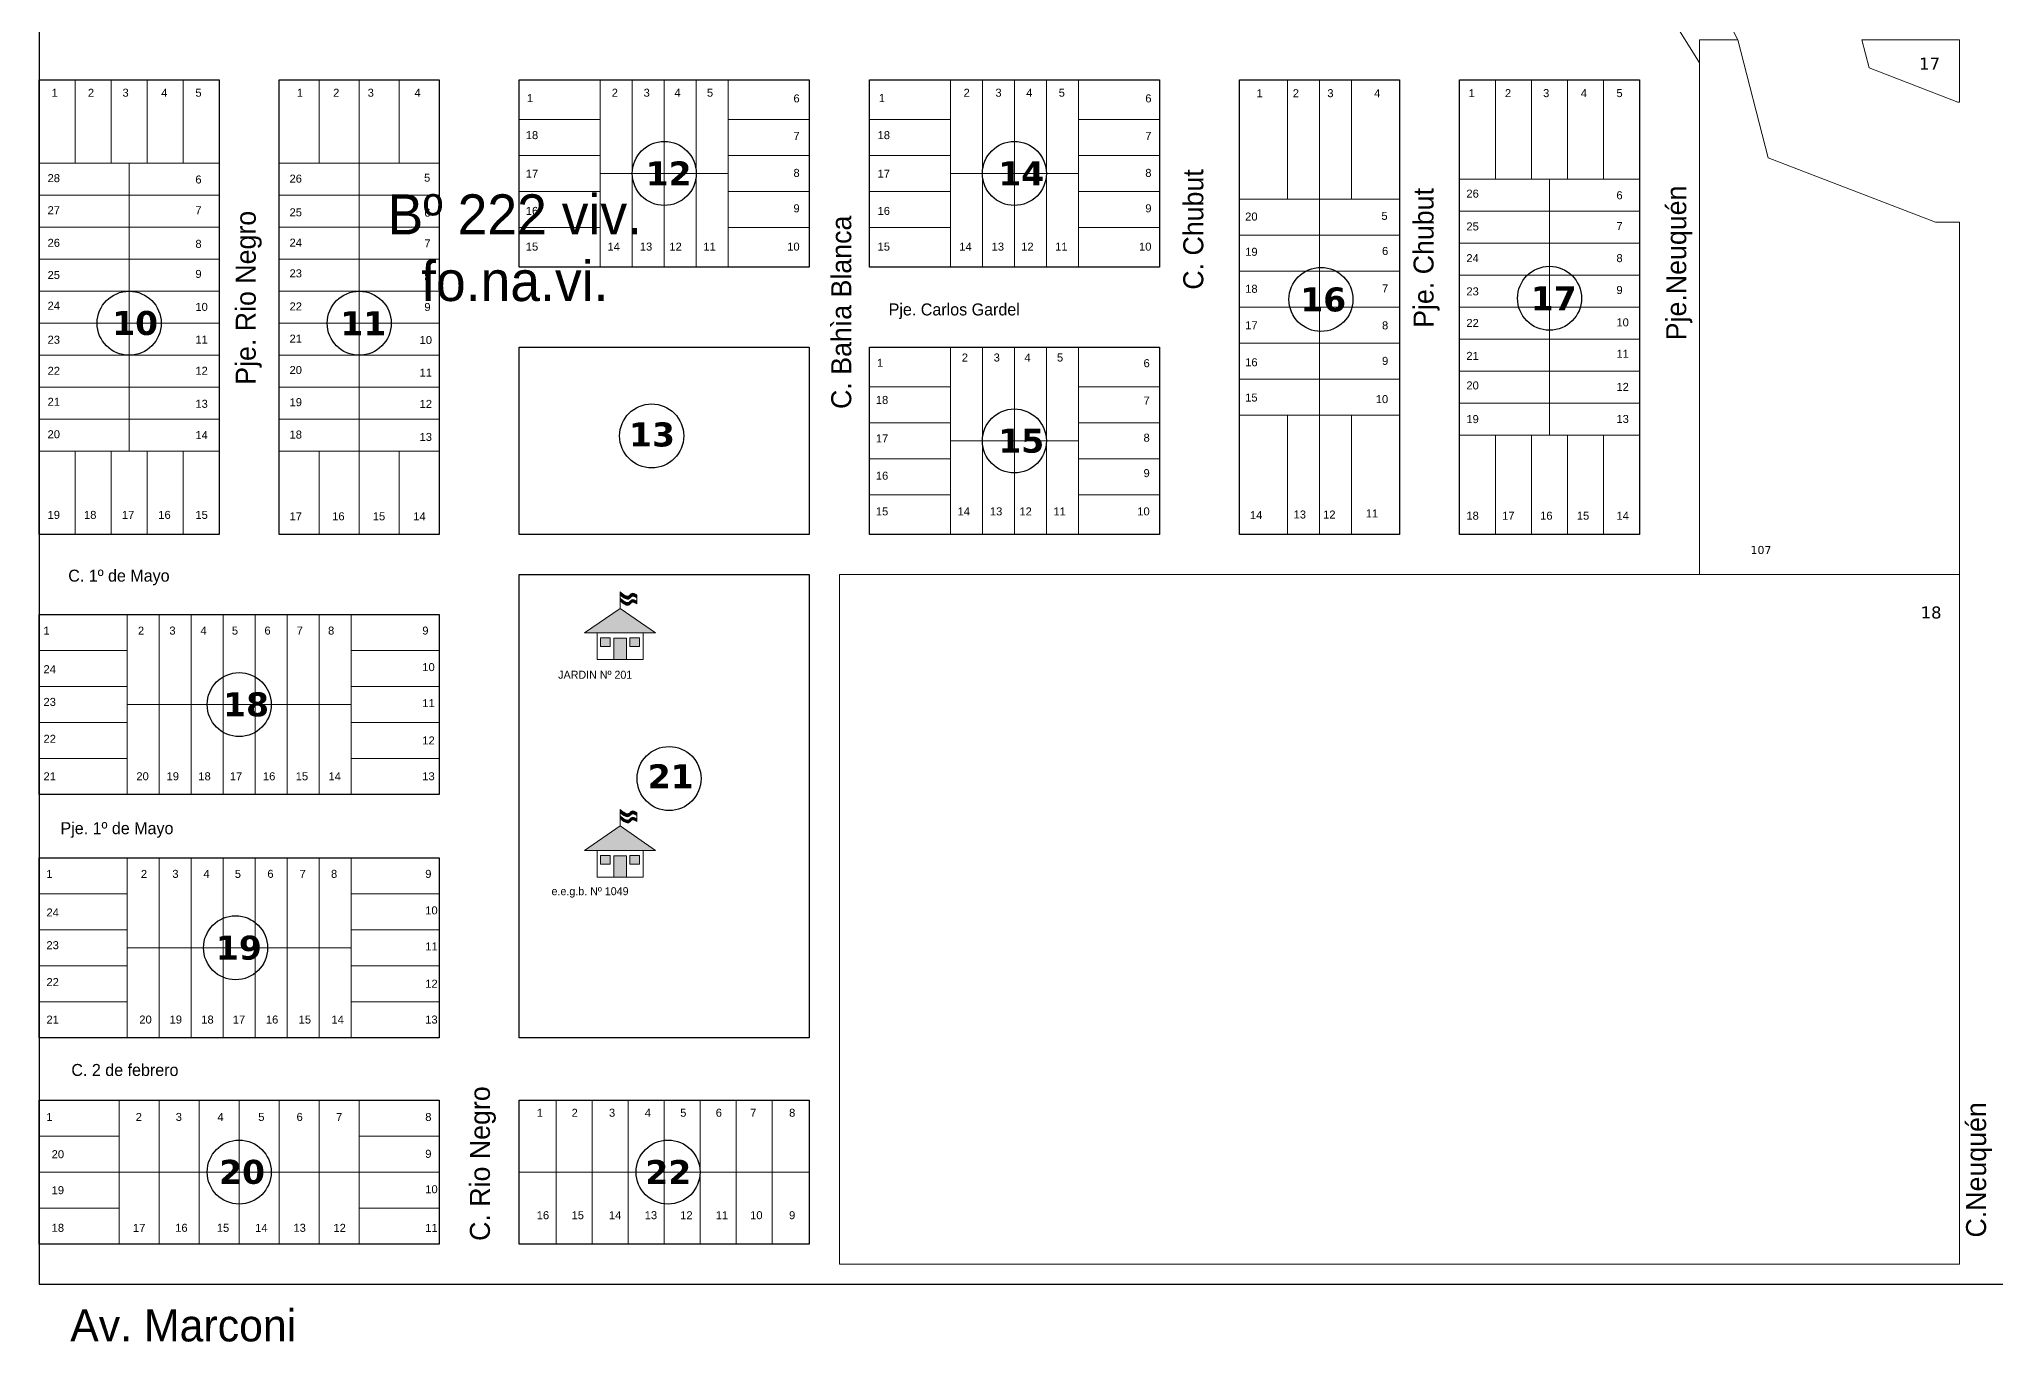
# Model space of a CAD drawing. Header units: millimetres. Extents: x 0 to 6558, y 60 to 10727.
# Drawn here: x 3200 to 3689, y 6405.7 to 6731.3 of the extents above; entities that cross this region are included whole.
import ezdxf

# ---------------------------------------------------------------- set-up
doc = ezdxf.new("R2010")
doc.units = ezdxf.units.MM
for name, color, linetype, lineweight in [('0 NOMBRE DE BARRIOS', 251, 'Continuous', 35), ('0 N° DE PARCELA', 255, 'Continuous', 25), ('0 SIG - PARCELAS', 252, 'Continuous', 18), ('EQUIPAMIENTOS', 10, 'Continuous', 18)]:
    doc.layers.add(name, color=color, linetype=linetype, lineweight=lineweight)
for name, color, linetype in [('0 NOMBRE DE CALLES', 255, 'Continuous'), ('0 N° DE MANZANA', 255, 'Continuous'), ('0 SIG - CHACRAS', 253, 'Continuous'), ('0 SIG - MANZANAS', 253, 'Continuous')]:
    doc.layers.add(name, color=color, linetype=linetype)
doc.styles.get("Standard").update_dxf_attribs({"font": 'arial.ttf'})
doc.styles.add('STYLE1', font='arial.ttf')

# ---------------------------------------------------------------- blocks, each defined once
blk = doc.blocks.new('ESCUELA')
at = {"linetype": 'Continuous'}
h = blk.add_hatch(color=130, dxfattribs=at)
edge = h.paths.add_edge_path()
edge.add_spline(control_points=[(-7.8, 81.5), (-10.1, 82.8), (-13.9, 84.9), (-19.3, 77.2), (-24.9, 81.8), (-29.1, 85.3)], knot_values=[0, 0, 0, 0, 2.102185, 3.349937, 7.23201, 7.23201, 7.23201, 7.23201], degree=3, periodic=0)
edge.add_line((-29.1, 85.3), (-29.1, 81.5))
edge.add_spline(control_points=[(-29.1, 81.5), (-24.9, 78), (-19.3, 73.4), (-13.9, 81.1), (-10.1, 79), (-7.8, 77.7)], knot_values=[0, 0, 0, 0, 3.882072, 5.129825, 7.23201, 7.23201, 7.23201, 7.23201], degree=3, periodic=0)
edge.add_line((-7.8, 77.7), (-7.8, 81.5))
edge = h.paths.add_edge_path()
edge.add_spline(control_points=[(-7.8, 73.4), (-10.1, 74.7), (-13.9, 76.8), (-19.3, 69.1), (-24.9, 73.7), (-29.1, 77.2)], knot_values=[0, 0, 0, 0, 2.102185, 3.349937, 7.23201, 7.23201, 7.23201, 7.23201], degree=3, periodic=0)
edge.add_line((-29.1, 77.2), (-29.1, 73.8))
edge.add_spline(control_points=[(-29.1, 73.8), (-24.9, 70.3), (-19.3, 65.7), (-13.9, 73.5), (-10.1, 71.3), (-7.8, 70)], knot_values=[0, 0, 0, 0, 3.882072, 5.129825, 7.23201, 7.23201, 7.23201, 7.23201], degree=3, periodic=0)
edge.add_line((-7.8, 70), (-7.8, 73.4))
blk.add_hatch(color=256, dxfattribs=at).paths.add_polyline_path([(15.5, 33.6), (-29.1, 64.4), (-73.8, 33.6)])
h = blk.add_hatch(color=256, dxfattribs=at)
h.paths.add_polyline_path([(-53.8, 27.3), (-53.8, 16.3), (-41.6, 16.3), (-41.6, 27.3)])
h.paths.add_polyline_path([(-21.1, 26.9), (-37.1, 26.9), (-37.1, 0), (-21.1, 0)])
h.paths.add_polyline_path([(-4.4, 27.3), (-16.7, 27.3), (-16.7, 16.3), (-4.4, 16.3)])
for p, q in [((-29.1, 64.4), (-29.1, 85.3)), ((-29.1, 64.4), (-73.8, 33.6)), ((-29.1, 64.4), (15.5, 33.6)), ((-73.8, 33.6), (15.5, 33.6))]:
    blk.add_line(p, q, dxfattribs=at)
at = {"color": 130, "linetype": 'Continuous'}
blk.add_line((-7.8, 81.5), (-7.8, 70), dxfattribs=at)
at = {"linetype": 'Continuous'}
blk.add_lwpolyline([(0, 33.6), (0, 0), (-58.2, 0), (-58.2, 33.6)], dxfattribs=at)
for points in [[(-53.8, 27.3), (-41.6, 27.3), (-41.6, 16.3), (-53.8, 16.3)], [(-37.1, 26.9), (-21.1, 26.9), (-21.1, 0), (-37.1, 0)], [(-4.4, 27.3), (-16.7, 27.3), (-16.7, 16.3), (-4.4, 16.3)]]:
    blk.add_lwpolyline(points, close=True, dxfattribs=at)
at = {"color": 130, "linetype": 'Continuous'}
for points in [[(-29.1, 85.3), (-17.4, 80.6), (-14.4, 83.2), (-7.8, 81.5)], [(-29.1, 81.5), (-17.4, 76.8), (-14.4, 79.4), (-7.8, 77.7)], [(-29.1, 77.2), (-17.4, 72.5), (-14.4, 75.1), (-7.8, 73.4)], [(-29.1, 73.8), (-17.4, 69.1), (-14.4, 71.8), (-7.8, 70)]]:
    blk.add_spline(points, degree=3, dxfattribs=at)

msp = doc.modelspace()

# ---------------------------------------------------------------- linework, layer by layer
at = {"layer": '0 N° DE MANZANA'}
for centre in [(3356.229, 6697.705), (3443.729, 6697.705), (3520.349, 6666.215), (3577.479, 6666.508), (3222.479, 6660.275), (3279.979, 6660.275), (3353.073, 6632.101), (3443.729, 6630.855), (3249.979, 6564.955), (3357.426, 6546.471), (3249.072, 6504.155), (3249.979, 6448.105), (3357.179, 6448.105)]:
    msp.add_circle(centre, 8, dxfattribs=at)
at = {"layer": '0 SIG - CHACRAS'}
msp.add_lwpolyline([(3199.979, 6420.105), (4179.979, 6420.105), (4179.979, 7395.105), (3199.979, 7395.105)], close=True, dxfattribs=at)
at = {"layer": '0 SIG - MANZANAS'}
for points in [[(3199.979, 6721.105), (3244.979, 6721.105), (3244.979, 6607.455), (3199.979, 6607.455)], [(3259.979, 6721.105), (3299.979, 6721.105), (3299.979, 6607.455), (3259.979, 6607.455)], [(3319.979, 6721.105), (3392.479, 6721.105), (3392.479, 6674.305), (3319.979, 6674.305)], [(3407.479, 6721.105), (3479.979, 6721.105), (3479.979, 6674.305), (3407.479, 6674.305)], [(3499.979, 6721.105), (3539.979, 6721.105), (3539.979, 6607.455), (3499.979, 6607.455)], [(3554.979, 6721.105), (3599.979, 6721.105), (3599.979, 6607.455), (3554.979, 6607.455)], [(3319.979, 6654.305), (3392.479, 6654.305), (3392.479, 6607.455), (3319.979, 6607.455)], [(3407.479, 6654.255), (3479.979, 6654.255), (3479.979, 6607.455), (3407.479, 6607.455)], [(3319.979, 6597.455), (3392.479, 6597.455), (3392.479, 6481.655), (3319.979, 6481.655)], [(3199.979, 6587.455), (3299.979, 6587.455), (3299.979, 6542.455), (3199.979, 6542.455)], [(3199.979, 6526.655), (3299.979, 6526.655), (3299.979, 6481.655), (3199.979, 6481.655)], [(3199.979, 6466.105), (3299.979, 6466.105), (3299.979, 6430.105), (3199.979, 6430.105)], [(3319.979, 6466.105), (3392.479, 6466.105), (3392.479, 6430.105), (3319.979, 6430.105)]]:
    msp.add_lwpolyline(points, close=True, dxfattribs=at)
at = {"layer": '0 SIG - PARCELAS'}
for points in [[(3601.793, 6746.561), (3614.979, 6725.395), (3614.979, 6597.455), (3679.979, 6597.455), (3679.979, 6685.555), (3673.979, 6685.555), (3632.129, 6701.616), (3624.579, 6731.105), (3614.979, 6731.105), (3614.979, 6725.395), (3614.979, 6731.105), (3624.579, 6731.105), (3621.328, 6737.434)], [(3624.579, 6731.105), (3614.979, 6731.105), (3614.979, 6597.455), (3679.979, 6597.455), (3679.979, 6685.555), (3673.979, 6685.555), (3632.129, 6701.616), (3624.579, 6731.105)]]:
    msp.add_lwpolyline(points, dxfattribs=at)
for points in [[(3679.979, 6731.105), (3655.546, 6731.105), (3657.347, 6724.071), (3679.538, 6715.555), (3679.979, 6715.555)], [(3199.979, 6721.105), (3208.979, 6721.105), (3208.979, 6700.275), (3199.979, 6700.275)], [(3208.979, 6721.105), (3217.979, 6721.105), (3217.979, 6700.275), (3208.979, 6700.275)], [(3217.979, 6721.105), (3226.979, 6721.105), (3226.979, 6700.275), (3217.979, 6700.275)], [(3226.979, 6721.105), (3235.979, 6721.105), (3235.979, 6700.275), (3226.979, 6700.275)], [(3235.979, 6721.105), (3244.979, 6721.105), (3244.979, 6700.275), (3235.979, 6700.275)], [(3259.979, 6721.105), (3269.979, 6721.105), (3269.979, 6700.275), (3259.979, 6700.275)], [(3269.979, 6721.105), (3279.979, 6721.105), (3279.979, 6700.275), (3269.979, 6700.275)], [(3279.979, 6721.105), (3289.979, 6721.105), (3289.979, 6700.275), (3279.979, 6700.275)], [(3289.979, 6721.105), (3299.979, 6721.105), (3299.979, 6700.275), (3289.979, 6700.275)], [(3319.979, 6711.205), (3340.229, 6711.205), (3340.229, 6721.105), (3319.979, 6721.105)], [(3340.229, 6697.705), (3348.229, 6697.705), (3348.229, 6721.105), (3340.229, 6721.105)], [(3348.229, 6697.705), (3356.229, 6697.705), (3356.229, 6721.105), (3348.229, 6721.105)], [(3356.229, 6697.705), (3364.229, 6697.705), (3364.229, 6721.105), (3356.229, 6721.105)], [(3364.229, 6697.705), (3372.229, 6697.705), (3372.229, 6721.105), (3364.229, 6721.105)], [(3372.229, 6711.205), (3392.479, 6711.205), (3392.479, 6721.105), (3372.229, 6721.105)], [(3407.479, 6711.205), (3427.729, 6711.205), (3427.729, 6721.105), (3407.479, 6721.105)], [(3427.729, 6697.705), (3435.729, 6697.705), (3435.729, 6721.105), (3427.729, 6721.105)], [(3435.729, 6697.705), (3443.729, 6697.705), (3443.729, 6721.105), (3435.729, 6721.105)], [(3443.729, 6697.705), (3451.729, 6697.705), (3451.729, 6721.105), (3443.729, 6721.105)], [(3451.729, 6697.705), (3459.729, 6697.705), (3459.729, 6721.105), (3451.729, 6721.105)], [(3459.729, 6711.205), (3479.979, 6711.205), (3479.979, 6721.105), (3459.729, 6721.105)], [(3499.979, 6691.275), (3511.979, 6691.275), (3511.979, 6721.105), (3499.979, 6721.105)], [(3511.979, 6691.275), (3519.979, 6691.275), (3519.979, 6721.105), (3511.979, 6721.105)], [(3527.979, 6691.275), (3519.979, 6691.275), (3519.979, 6721.105), (3527.979, 6721.105)], [(3539.979, 6691.275), (3527.979, 6691.275), (3527.979, 6721.105), (3539.979, 6721.105)], [(3554.979, 6721.105), (3563.979, 6721.105), (3563.979, 6696.275), (3554.979, 6696.275)], [(3563.979, 6721.105), (3572.979, 6721.105), (3572.979, 6696.275), (3563.979, 6696.275)], [(3572.979, 6721.105), (3581.979, 6721.105), (3581.979, 6696.275), (3572.979, 6696.275)], [(3581.979, 6721.105), (3590.979, 6721.105), (3590.979, 6696.275), (3581.979, 6696.275)], [(3590.979, 6721.105), (3599.979, 6721.105), (3599.979, 6696.275), (3590.979, 6696.275)], [(3319.979, 6702.205), (3340.229, 6702.205), (3340.229, 6711.205), (3319.979, 6711.205)], [(3372.229, 6702.205), (3392.479, 6702.205), (3392.479, 6711.205), (3372.229, 6711.205)], [(3407.479, 6702.205), (3427.729, 6702.205), (3427.729, 6711.205), (3407.479, 6711.205)], [(3459.729, 6702.205), (3479.979, 6702.205), (3479.979, 6711.205), (3459.729, 6711.205)], [(3199.979, 6700.275), (3222.479, 6700.275), (3222.479, 6692.275), (3199.979, 6692.275)], [(3222.479, 6700.275), (3244.979, 6700.275), (3244.979, 6692.275), (3222.479, 6692.275)], [(3259.979, 6692.275), (3279.979, 6692.275), (3279.979, 6700.275), (3259.979, 6700.275)], [(3279.979, 6692.275), (3299.979, 6692.275), (3299.979, 6700.275), (3279.979, 6700.275)], [(3319.979, 6693.205), (3340.229, 6693.205), (3340.229, 6702.205), (3319.979, 6702.205)], [(3372.229, 6693.205), (3392.479, 6693.205), (3392.479, 6702.205), (3372.229, 6702.205)], [(3407.479, 6693.205), (3427.729, 6693.205), (3427.729, 6702.205), (3407.479, 6702.205)], [(3459.729, 6693.205), (3479.979, 6693.205), (3479.979, 6702.205), (3459.729, 6702.205)], [(3340.229, 6674.305), (3348.229, 6674.305), (3348.229, 6697.705), (3340.229, 6697.705)], [(3348.229, 6674.305), (3356.229, 6674.305), (3356.229, 6697.705), (3348.229, 6697.705)], [(3356.229, 6674.305), (3364.229, 6674.305), (3364.229, 6697.705), (3356.229, 6697.705)], [(3364.229, 6674.305), (3372.229, 6674.305), (3372.229, 6697.705), (3364.229, 6697.705)], [(3427.729, 6674.305), (3435.729, 6674.305), (3435.729, 6697.705), (3427.729, 6697.705)], [(3435.729, 6674.305), (3443.729, 6674.305), (3443.729, 6697.705), (3435.729, 6697.705)], [(3443.729, 6674.305), (3451.729, 6674.305), (3451.729, 6697.705), (3443.729, 6697.705)], [(3451.729, 6674.305), (3459.729, 6674.305), (3459.729, 6697.705), (3451.729, 6697.705)], [(3554.979, 6688.275), (3577.479, 6688.275), (3577.479, 6696.275), (3554.979, 6696.275)], [(3577.479, 6688.275), (3599.979, 6688.275), (3599.979, 6696.275), (3577.479, 6696.275)], [(3199.979, 6692.275), (3222.479, 6692.275), (3222.479, 6684.275), (3199.979, 6684.275)], [(3222.479, 6692.275), (3244.979, 6692.275), (3244.979, 6684.275), (3222.479, 6684.275)], [(3259.979, 6684.275), (3279.979, 6684.275), (3279.979, 6692.275), (3259.979, 6692.275)], [(3279.979, 6684.275), (3299.979, 6684.275), (3299.979, 6692.275), (3279.979, 6692.275)], [(3319.979, 6684.205), (3340.229, 6684.205), (3340.229, 6693.205), (3319.979, 6693.205)], [(3372.229, 6684.205), (3392.479, 6684.205), (3392.479, 6693.205), (3372.229, 6693.205)], [(3407.479, 6684.205), (3427.729, 6684.205), (3427.729, 6693.205), (3407.479, 6693.205)], [(3459.729, 6684.205), (3479.979, 6684.205), (3479.979, 6693.205), (3459.729, 6693.205)], [(3499.979, 6682.275), (3519.979, 6682.275), (3519.979, 6691.275), (3499.979, 6691.275)], [(3519.979, 6682.275), (3539.979, 6682.275), (3539.979, 6691.275), (3519.979, 6691.275)], [(3554.979, 6680.275), (3577.479, 6680.275), (3577.479, 6688.275), (3554.979, 6688.275)], [(3577.479, 6680.275), (3599.979, 6680.275), (3599.979, 6688.275), (3577.479, 6688.275)], [(3199.979, 6684.275), (3222.479, 6684.275), (3222.479, 6676.275), (3199.979, 6676.275)], [(3222.479, 6684.275), (3244.979, 6684.275), (3244.979, 6676.275), (3222.479, 6676.275)], [(3259.979, 6676.275), (3279.979, 6676.275), (3279.979, 6684.275), (3259.979, 6684.275)], [(3279.979, 6676.275), (3299.979, 6676.275), (3299.979, 6684.275), (3279.979, 6684.275)], [(3319.979, 6674.305), (3340.229, 6674.305), (3340.229, 6684.205), (3319.979, 6684.205)], [(3372.229, 6674.305), (3392.479, 6674.305), (3392.479, 6684.205), (3372.229, 6684.205)], [(3407.479, 6674.305), (3427.729, 6674.305), (3427.729, 6684.205), (3407.479, 6684.205)], [(3459.729, 6674.305), (3479.979, 6674.305), (3479.979, 6684.205), (3459.729, 6684.205)], [(3499.979, 6673.275), (3519.979, 6673.275), (3519.979, 6682.275), (3499.979, 6682.275)], [(3519.979, 6673.275), (3539.979, 6673.275), (3539.979, 6682.275), (3519.979, 6682.275)], [(3199.979, 6676.275), (3222.479, 6676.275), (3222.479, 6668.275), (3199.979, 6668.275)], [(3222.479, 6676.275), (3244.979, 6676.275), (3244.979, 6668.275), (3222.479, 6668.275)], [(3259.979, 6668.275), (3279.979, 6668.275), (3279.979, 6676.275), (3259.979, 6676.275)], [(3279.979, 6668.275), (3299.979, 6668.275), (3299.979, 6676.275), (3279.979, 6676.275)], [(3554.979, 6672.275), (3577.479, 6672.275), (3577.479, 6680.275), (3554.979, 6680.275)], [(3577.479, 6672.275), (3599.979, 6672.275), (3599.979, 6680.275), (3577.479, 6680.275)], [(3499.979, 6664.275), (3519.979, 6664.275), (3519.979, 6673.275), (3499.979, 6673.275)], [(3519.979, 6664.275), (3539.979, 6664.275), (3539.979, 6673.275), (3519.979, 6673.275)], [(3554.979, 6664.275), (3577.479, 6664.275), (3577.479, 6672.275), (3554.979, 6672.275)], [(3577.479, 6664.275), (3599.979, 6664.275), (3599.979, 6672.275), (3577.479, 6672.275)], [(3199.979, 6668.275), (3222.479, 6668.275), (3222.479, 6660.275), (3199.979, 6660.275)], [(3222.479, 6668.275), (3244.979, 6668.275), (3244.979, 6660.275), (3222.479, 6660.275)], [(3259.979, 6660.275), (3279.979, 6660.275), (3279.979, 6668.275), (3259.979, 6668.275)], [(3279.979, 6660.275), (3299.979, 6660.275), (3299.979, 6668.275), (3279.979, 6668.275)], [(3499.979, 6655.275), (3519.979, 6655.275), (3519.979, 6664.275), (3499.979, 6664.275)], [(3519.979, 6655.275), (3539.979, 6655.275), (3539.979, 6664.275), (3519.979, 6664.275)], [(3554.979, 6656.275), (3577.479, 6656.275), (3577.479, 6664.275), (3554.979, 6664.275)], [(3577.479, 6656.275), (3599.979, 6656.275), (3599.979, 6664.275), (3577.479, 6664.275)], [(3199.979, 6660.275), (3222.479, 6660.275), (3222.479, 6652.275), (3199.979, 6652.275)], [(3222.479, 6660.275), (3244.979, 6660.275), (3244.979, 6652.275), (3222.479, 6652.275)], [(3259.979, 6652.275), (3279.979, 6652.275), (3279.979, 6660.275), (3259.979, 6660.275)], [(3279.979, 6652.275), (3299.979, 6652.275), (3299.979, 6660.275), (3279.979, 6660.275)], [(3554.979, 6648.275), (3577.479, 6648.275), (3577.479, 6656.275), (3554.979, 6656.275)], [(3577.479, 6648.275), (3599.979, 6648.275), (3599.979, 6656.275), (3577.479, 6656.275)], [(3199.979, 6652.275), (3222.479, 6652.275), (3222.479, 6644.275), (3199.979, 6644.275)], [(3222.479, 6652.275), (3244.979, 6652.275), (3244.979, 6644.275), (3222.479, 6644.275)], [(3259.979, 6644.275), (3279.979, 6644.275), (3279.979, 6652.275), (3259.979, 6652.275)], [(3279.979, 6644.275), (3299.979, 6644.275), (3299.979, 6652.275), (3279.979, 6652.275)], [(3407.479, 6644.355), (3427.729, 6644.355), (3427.729, 6654.255), (3407.479, 6654.255)], [(3427.729, 6630.855), (3435.729, 6630.855), (3435.729, 6654.255), (3427.729, 6654.255)], [(3435.729, 6630.855), (3443.729, 6630.855), (3443.729, 6654.255), (3435.729, 6654.255)], [(3443.729, 6630.855), (3451.729, 6630.855), (3451.729, 6654.255), (3443.729, 6654.255)], [(3451.729, 6630.855), (3459.729, 6630.855), (3459.729, 6654.255), (3451.729, 6654.255)], [(3459.729, 6644.355), (3479.979, 6644.355), (3479.979, 6654.255), (3459.729, 6654.255)], [(3499.979, 6646.275), (3519.979, 6646.275), (3519.979, 6655.275), (3499.979, 6655.275)], [(3519.979, 6646.275), (3539.979, 6646.275), (3539.979, 6655.275), (3519.979, 6655.275)], [(3554.979, 6640.275), (3577.479, 6640.275), (3577.479, 6648.275), (3554.979, 6648.275)], [(3577.479, 6640.275), (3599.979, 6640.275), (3599.979, 6648.275), (3577.479, 6648.275)], [(3199.979, 6644.275), (3222.479, 6644.275), (3222.479, 6636.275), (3199.979, 6636.275)], [(3222.479, 6644.275), (3244.979, 6644.275), (3244.979, 6636.275), (3222.479, 6636.275)], [(3259.979, 6636.275), (3279.979, 6636.275), (3279.979, 6644.275), (3259.979, 6644.275)], [(3279.979, 6636.275), (3299.979, 6636.275), (3299.979, 6644.275), (3279.979, 6644.275)], [(3407.479, 6635.355), (3427.729, 6635.355), (3427.729, 6644.355), (3407.479, 6644.355)], [(3459.729, 6635.355), (3479.979, 6635.355), (3479.979, 6644.355), (3459.729, 6644.355)], [(3499.979, 6637.275), (3519.979, 6637.275), (3519.979, 6646.275), (3499.979, 6646.275)], [(3519.979, 6637.275), (3539.979, 6637.275), (3539.979, 6646.275), (3519.979, 6646.275)], [(3499.979, 6607.455), (3511.979, 6607.455), (3511.979, 6637.275), (3499.979, 6637.275)], [(3511.979, 6607.455), (3519.979, 6607.455), (3519.979, 6637.275), (3511.979, 6637.275)], [(3527.979, 6607.455), (3519.979, 6607.455), (3519.979, 6637.275), (3527.979, 6637.275)], [(3539.979, 6607.455), (3527.979, 6607.455), (3527.979, 6637.275), (3539.979, 6637.275)], [(3554.979, 6632.275), (3577.479, 6632.275), (3577.479, 6640.275), (3554.979, 6640.275)], [(3577.479, 6632.275), (3599.979, 6632.275), (3599.979, 6640.275), (3577.479, 6640.275)], [(3199.979, 6636.275), (3222.479, 6636.275), (3222.479, 6628.275), (3199.979, 6628.275)], [(3222.479, 6636.275), (3244.979, 6636.275), (3244.979, 6628.275), (3222.479, 6628.275)], [(3259.979, 6628.275), (3279.979, 6628.275), (3279.979, 6636.275), (3259.979, 6636.275)], [(3279.979, 6628.275), (3299.979, 6628.275), (3299.979, 6636.275), (3279.979, 6636.275)], [(3407.479, 6626.355), (3427.729, 6626.355), (3427.729, 6635.355), (3407.479, 6635.355)], [(3459.729, 6626.355), (3479.979, 6626.355), (3479.979, 6635.355), (3459.729, 6635.355)], [(3554.979, 6607.455), (3563.979, 6607.455), (3563.979, 6632.275), (3554.979, 6632.275)], [(3563.979, 6607.455), (3572.979, 6607.455), (3572.979, 6632.275), (3563.979, 6632.275)], [(3572.979, 6607.455), (3581.979, 6607.455), (3581.979, 6632.275), (3572.979, 6632.275)], [(3581.979, 6607.455), (3590.979, 6607.455), (3590.979, 6632.275), (3581.979, 6632.275)], [(3590.979, 6607.455), (3599.979, 6607.455), (3599.979, 6632.275), (3590.979, 6632.275)], [(3199.979, 6607.455), (3208.979, 6607.455), (3208.979, 6628.275), (3199.979, 6628.275)], [(3208.979, 6607.455), (3217.979, 6607.455), (3217.979, 6628.275), (3208.979, 6628.275)], [(3217.979, 6607.455), (3226.979, 6607.455), (3226.979, 6628.275), (3217.979, 6628.275)], [(3226.979, 6607.455), (3235.979, 6607.455), (3235.979, 6628.275), (3226.979, 6628.275)], [(3235.979, 6607.455), (3244.979, 6607.455), (3244.979, 6628.275), (3235.979, 6628.275)], [(3259.979, 6607.455), (3269.979, 6607.455), (3269.979, 6628.275), (3259.979, 6628.275)], [(3269.979, 6607.455), (3279.979, 6607.455), (3279.979, 6628.275), (3269.979, 6628.275)], [(3279.979, 6607.455), (3289.979, 6607.455), (3289.979, 6628.275), (3279.979, 6628.275)], [(3289.979, 6607.455), (3299.979, 6607.455), (3299.979, 6628.275), (3289.979, 6628.275)], [(3427.729, 6607.455), (3435.729, 6607.455), (3435.729, 6630.855), (3427.729, 6630.855)], [(3435.729, 6607.455), (3443.729, 6607.455), (3443.729, 6630.855), (3435.729, 6630.855)], [(3443.729, 6607.455), (3451.729, 6607.455), (3451.729, 6630.855), (3443.729, 6630.855)], [(3451.729, 6607.455), (3459.729, 6607.455), (3459.729, 6630.855), (3451.729, 6630.855)], [(3407.479, 6617.355), (3427.729, 6617.355), (3427.729, 6626.355), (3407.479, 6626.355)], [(3459.729, 6617.355), (3479.979, 6617.355), (3479.979, 6626.355), (3459.729, 6626.355)], [(3407.479, 6607.455), (3427.729, 6607.455), (3427.729, 6617.355), (3407.479, 6617.355)], [(3459.729, 6607.455), (3479.979, 6607.455), (3479.979, 6617.355), (3459.729, 6617.355)], [(3399.979, 6597.455), (3679.979, 6597.455), (3679.979, 6425.105), (3399.979, 6425.105)], [(3679.979, 6597.455), (3399.979, 6597.455), (3399.979, 6425.105), (3679.979, 6425.105)], [(3199.979, 6578.455), (3221.979, 6578.455), (3221.979, 6587.455), (3199.979, 6587.455)], [(3221.979, 6564.955), (3229.979, 6564.955), (3229.979, 6587.455), (3221.979, 6587.455)], [(3229.979, 6564.955), (3237.979, 6564.955), (3237.979, 6587.455), (3229.979, 6587.455)], [(3237.979, 6564.955), (3245.979, 6564.955), (3245.979, 6587.455), (3237.979, 6587.455)], [(3245.979, 6564.955), (3253.979, 6564.955), (3253.979, 6587.455), (3245.979, 6587.455)], [(3253.979, 6564.955), (3261.979, 6564.955), (3261.979, 6587.455), (3253.979, 6587.455)], [(3261.979, 6564.955), (3269.979, 6564.955), (3269.979, 6587.455), (3261.979, 6587.455)], [(3269.979, 6564.955), (3277.979, 6564.955), (3277.979, 6587.455), (3269.979, 6587.455)], [(3277.979, 6578.455), (3299.979, 6578.455), (3299.979, 6587.455), (3277.979, 6587.455)], [(3199.979, 6569.455), (3221.979, 6569.455), (3221.979, 6578.455), (3199.979, 6578.455)], [(3277.979, 6569.455), (3299.979, 6569.455), (3299.979, 6578.455), (3277.979, 6578.455)], [(3199.979, 6560.455), (3221.979, 6560.455), (3221.979, 6569.455), (3199.979, 6569.455)], [(3277.979, 6560.455), (3299.979, 6560.455), (3299.979, 6569.455), (3277.979, 6569.455)], [(3221.979, 6542.455), (3229.979, 6542.455), (3229.979, 6564.955), (3221.979, 6564.955)], [(3229.979, 6542.455), (3237.979, 6542.455), (3237.979, 6564.955), (3229.979, 6564.955)], [(3237.979, 6542.455), (3245.979, 6542.455), (3245.979, 6564.955), (3237.979, 6564.955)], [(3245.979, 6542.455), (3253.979, 6542.455), (3253.979, 6564.955), (3245.979, 6564.955)], [(3253.979, 6542.455), (3261.979, 6542.455), (3261.979, 6564.955), (3253.979, 6564.955)], [(3261.979, 6542.455), (3269.979, 6542.455), (3269.979, 6564.955), (3261.979, 6564.955)], [(3269.979, 6542.455), (3277.979, 6542.455), (3277.979, 6564.955), (3269.979, 6564.955)], [(3199.979, 6551.455), (3221.979, 6551.455), (3221.979, 6560.455), (3199.979, 6560.455)], [(3277.979, 6551.455), (3299.979, 6551.455), (3299.979, 6560.455), (3277.979, 6560.455)], [(3199.979, 6542.455), (3221.979, 6542.455), (3221.979, 6551.455), (3199.979, 6551.455)], [(3277.979, 6542.455), (3299.979, 6542.455), (3299.979, 6551.455), (3277.979, 6551.455)], [(3199.979, 6517.655), (3221.979, 6517.655), (3221.979, 6526.655), (3199.979, 6526.655)], [(3221.979, 6504.155), (3229.979, 6504.155), (3229.979, 6526.655), (3221.979, 6526.655)], [(3229.979, 6504.155), (3237.979, 6504.155), (3237.979, 6526.655), (3229.979, 6526.655)], [(3237.979, 6504.155), (3245.979, 6504.155), (3245.979, 6526.655), (3237.979, 6526.655)], [(3245.979, 6504.155), (3253.979, 6504.155), (3253.979, 6526.655), (3245.979, 6526.655)], [(3253.979, 6504.155), (3261.979, 6504.155), (3261.979, 6526.655), (3253.979, 6526.655)], [(3261.979, 6504.155), (3269.979, 6504.155), (3269.979, 6526.655), (3261.979, 6526.655)], [(3269.979, 6504.155), (3277.979, 6504.155), (3277.979, 6526.655), (3269.979, 6526.655)], [(3277.979, 6517.655), (3299.979, 6517.655), (3299.979, 6526.655), (3277.979, 6526.655)], [(3199.979, 6508.655), (3221.979, 6508.655), (3221.979, 6517.655), (3199.979, 6517.655)], [(3277.979, 6508.655), (3299.979, 6508.655), (3299.979, 6517.655), (3277.979, 6517.655)], [(3199.979, 6499.655), (3221.979, 6499.655), (3221.979, 6508.655), (3199.979, 6508.655)], [(3277.979, 6499.655), (3299.979, 6499.655), (3299.979, 6508.655), (3277.979, 6508.655)], [(3199.979, 6490.655), (3221.979, 6490.655), (3221.979, 6499.655), (3199.979, 6499.655)], [(3221.979, 6481.655), (3229.979, 6481.655), (3229.979, 6504.155), (3221.979, 6504.155)], [(3229.979, 6481.655), (3237.979, 6481.655), (3237.979, 6504.155), (3229.979, 6504.155)], [(3237.979, 6481.655), (3245.979, 6481.655), (3245.979, 6504.155), (3237.979, 6504.155)], [(3245.979, 6481.655), (3253.979, 6481.655), (3253.979, 6504.155), (3245.979, 6504.155)], [(3253.979, 6481.655), (3261.979, 6481.655), (3261.979, 6504.155), (3253.979, 6504.155)], [(3261.979, 6481.655), (3269.979, 6481.655), (3269.979, 6504.155), (3261.979, 6504.155)], [(3269.979, 6481.655), (3277.979, 6481.655), (3277.979, 6504.155), (3269.979, 6504.155)], [(3277.979, 6490.655), (3299.979, 6490.655), (3299.979, 6499.655), (3277.979, 6499.655)], [(3199.979, 6481.655), (3221.979, 6481.655), (3221.979, 6490.655), (3199.979, 6490.655)], [(3277.979, 6481.655), (3299.979, 6481.655), (3299.979, 6490.655), (3277.979, 6490.655)], [(3199.979, 6457.105), (3219.979, 6457.105), (3219.979, 6466.105), (3199.979, 6466.105)], [(3219.979, 6448.105), (3229.979, 6448.105), (3229.979, 6466.105), (3219.979, 6466.105)], [(3229.979, 6448.105), (3239.979, 6448.105), (3239.979, 6466.105), (3229.979, 6466.105)], [(3239.979, 6448.105), (3249.979, 6448.105), (3249.979, 6466.105), (3239.979, 6466.105)], [(3249.979, 6448.105), (3259.979, 6448.105), (3259.979, 6466.105), (3249.979, 6466.105)], [(3259.979, 6448.105), (3269.979, 6448.105), (3269.979, 6466.105), (3259.979, 6466.105)], [(3269.979, 6448.105), (3279.979, 6448.105), (3279.979, 6466.105), (3269.979, 6466.105)], [(3279.979, 6457.105), (3299.979, 6457.105), (3299.979, 6466.105), (3279.979, 6466.105)], [(3319.979, 6448.105), (3329.229, 6448.105), (3329.229, 6466.105), (3319.979, 6466.105)], [(3329.229, 6448.105), (3338.229, 6448.105), (3338.229, 6466.105), (3329.229, 6466.105)], [(3338.229, 6448.105), (3347.229, 6448.105), (3347.229, 6466.105), (3338.229, 6466.105)], [(3347.229, 6448.105), (3356.229, 6448.105), (3356.229, 6466.105), (3347.229, 6466.105)], [(3356.229, 6448.105), (3365.229, 6448.105), (3365.229, 6466.105), (3356.229, 6466.105)], [(3365.229, 6448.105), (3374.229, 6448.105), (3374.229, 6466.105), (3365.229, 6466.105)], [(3374.229, 6448.105), (3383.229, 6448.105), (3383.229, 6466.105), (3374.229, 6466.105)], [(3383.229, 6448.105), (3392.479, 6448.105), (3392.479, 6466.105), (3383.229, 6466.105)], [(3199.979, 6448.105), (3219.979, 6448.105), (3219.979, 6457.105), (3199.979, 6457.105)], [(3279.979, 6448.105), (3299.979, 6448.105), (3299.979, 6457.105), (3279.979, 6457.105)], [(3199.979, 6439.105), (3219.979, 6439.105), (3219.979, 6448.105), (3199.979, 6448.105)], [(3219.979, 6430.105), (3229.979, 6430.105), (3229.979, 6448.105), (3219.979, 6448.105)], [(3229.979, 6430.105), (3239.979, 6430.105), (3239.979, 6448.105), (3229.979, 6448.105)], [(3239.979, 6430.105), (3249.979, 6430.105), (3249.979, 6448.105), (3239.979, 6448.105)], [(3249.979, 6430.105), (3259.979, 6430.105), (3259.979, 6448.105), (3249.979, 6448.105)], [(3259.979, 6430.105), (3269.979, 6430.105), (3269.979, 6448.105), (3259.979, 6448.105)], [(3269.979, 6430.105), (3279.979, 6430.105), (3279.979, 6448.105), (3269.979, 6448.105)], [(3279.979, 6439.105), (3299.979, 6439.105), (3299.979, 6448.105), (3279.979, 6448.105)], [(3319.979, 6430.105), (3329.229, 6430.105), (3329.229, 6448.105), (3319.979, 6448.105)], [(3329.229, 6430.105), (3338.229, 6430.105), (3338.229, 6448.105), (3329.229, 6448.105)], [(3338.229, 6430.105), (3347.229, 6430.105), (3347.229, 6448.105), (3338.229, 6448.105)], [(3347.229, 6430.105), (3356.229, 6430.105), (3356.229, 6448.105), (3347.229, 6448.105)], [(3356.229, 6430.105), (3365.229, 6430.105), (3365.229, 6448.105), (3356.229, 6448.105)], [(3365.229, 6430.105), (3374.229, 6430.105), (3374.229, 6448.105), (3365.229, 6448.105)], [(3374.229, 6430.105), (3383.229, 6430.105), (3383.229, 6448.105), (3374.229, 6448.105)], [(3383.229, 6430.105), (3392.479, 6430.105), (3392.479, 6448.105), (3383.229, 6448.105)], [(3199.979, 6430.105), (3219.979, 6430.105), (3219.979, 6439.105), (3199.979, 6439.105)], [(3279.979, 6430.105), (3299.979, 6430.105), (3299.979, 6439.105), (3279.979, 6439.105)]]:
    msp.add_lwpolyline(points, close=True, dxfattribs=at)

# ---------------------------------------------------------------- block references
at = {"layer": 'EQUIPAMIENTOS', "linetype": 'Continuous', "xscale": 0.1979943306469067, "yscale": 0.1979943306469067, "zscale": 0.1979943306469067}
for p in [(3350.937, 6576.244), (3350.937, 6521.855)]:
    msp.add_blockref('ESCUELA', p, dxfattribs=at)

# ---------------------------------------------------------------- texts
at = {"layer": '0 NOMBRE DE BARRIOS', "linetype": 'Continuous', "lineweight": 25, "insert": (3318.858, 6679.079), "char_height": 10, "width": 338.88889, "attachment_point": 5}
msp.add_mtext('{\\fBankGothic Lt BT|b0|i0|c0|p34;Bº 222 viv.\\Pfo.na.vi.}', dxfattribs=at)
at = {"layer": '0 NOMBRE DE CALLES', "char_height": 5, "width": 783.33333, "attachment_point": 4, "rotation": 90}
for s, insert in [('\\pt10;{\\fBankGothic Lt BT|b0|i0|c0|p34;C. Chubut}', (3488.481, 6668.653)), ('\\pt10;{\\fBankGothic Lt BT|b0|i0|c0|p34;Pje. Chubut}', (3546.751, 6659.118)), ('\\pt10;{\\fBankGothic Lt BT|b0|i0|c0|p34;Pje.Neuquén}', (3609.902, 6656.013)), ('\\pt10;{\\fBankGothic Lt BT|b0|i0|c0|p34;Pje. Rio Negro}', (3252.371, 6644.884)), ('\\pt10;{\\fBankGothic Lt BT|b0|i0|c0|p34;C. Bahìa Blanca}', (3400.491, 6638.84)), ('\\pt10;{\\fBankGothic Lt BT|b0|i0|c0|p34;C. Rio Negro}', (3310.896, 6430.897)), ('\\pt10;{\\fBankGothic Lt BT|b0|i0|c0|p34;C.Neuquén}', (3684.841, 6431.747))]:
    msp.add_mtext(s, dxfattribs=dict(at, insert=insert))
at = {"layer": '0 NOMBRE DE CALLES', "color": 4, "linetype": 'Continuous', "char_height": 3, "width": 783.33333, "attachment_point": 4}
for s, insert in [('\\pt6;{\\fBankGothic Lt BT|b0|i0|c0|p34;\\C256;Pje. Carlos Gardel}', (3412.312, 6663.263)), ('\\pt9.9999;{\\fBankGothic Lt BT|b0|i0|c0|p34;\\C256;C. 1º de Mayo}', (3207.26, 6596.728)), ('\\pt9.9999;{\\fBankGothic Lt BT|b0|i0|c0|p34;\\C256;Pje. 1º de Mayo}', (3205.322, 6533.606)), ('\\pt9.9999;{\\fBankGothic Lt BT|b0|i0|c0|p34;\\C256;C. 2 de febrero}', (3208.043, 6473.606))]:
    msp.add_mtext(s, dxfattribs=dict(at, insert=insert))
at = {"layer": '0 NOMBRE DE CALLES', "insert": (3207.753, 6409.721), "char_height": 8, "width": 783.33333, "attachment_point": 4}
msp.add_mtext('\\pt20;{\\fBankGothic Lt BT|b0|i0|c0|p34;Av. Marconi}', dxfattribs=at)
at = {"layer": '0 N° DE MANZANA', "char_height": 6, "width": 338.88889, "attachment_point": 4}
for s, insert in [('{\\fVerdana|b1|i0|c0|p34;12}', (3351.573, 6697.705)), ('{\\fVerdana|b1|i0|c0|p34;14}', (3439.729, 6697.705)), ('{\\fVerdana|b1|i0|c0|p34;16}', (3515.192, 6666.163)), ('{\\fVerdana|b1|i0|c0|p34;17}', (3572.81, 6666.508)), ('{\\fVerdana|b1|i0|c0|p34;10}', (3218.247, 6660.275)), ('{\\fVerdana|b1|i0|c0|p34;11}', (3275.28, 6660.275)), ('{\\fVerdana|b1|i0|c0|p34;13}', (3347.425, 6632.414)), ('{\\fVerdana|b1|i0|c0|p34;15}', (3439.729, 6630.855)), ('{\\fVerdana|b1|i0|c0|p34;18}', (3245.979, 6564.955)), ('{\\fVerdana|b1|i0|c0|p34;21}', (3352.108, 6547.029)), ('{\\fVerdana|b1|i0|c0|p34;19}', (3244.177, 6504.155)), ('{\\fVerdana|b1|i0|c0|p34;20}', (3244.979, 6448.105)), ('{\\fVerdana|b1|i0|c0|p34;22}', (3351.509, 6448.105))]:
    msp.add_mtext(s, dxfattribs=dict(at, insert=insert))
at = {"layer": '0 N° DE PARCELA', "color": 7, "char_height": 3, "attachment_point": 4, "style": 'STYLE1'}
for s, insert in [('\\pt8;{\\fVerdana|b0|i0|c0|p34;17}', (3669.851, 6725.141)), ('\\pt8;{\\fVerdana|b0|i0|c0|p34;18}', (3670.218, 6587.94))]:
    msp.add_mtext(s, dxfattribs=dict(at, insert=insert))
at = {"layer": '0 N° DE PARCELA', "char_height": 2, "attachment_point": 4, "style": 'STYLE1'}
for s, insert in [('1', (3203.103, 6717.875)), ('2', (3212.169, 6717.875)), ('3', (3220.81, 6717.875)), ('4', (3230.492, 6717.875)), ('5', (3239.029, 6717.875)), ('1', (3264.383, 6717.875)), ('2', (3273.449, 6717.875)), ('3', (3282.09, 6717.875)), ('4', (3293.796, 6717.875)), ('1', (3321.903, 6716.558)), ('2', (3343.091, 6717.875)), ('3', (3351.054, 6717.875)), ('4', (3358.755, 6717.875)), ('5', (3366.874, 6717.875)), ('6', (3388.514, 6716.453)), ('1', (3409.837, 6716.558)), ('2', (3431.024, 6717.875)), ('3', (3438.988, 6717.875)), ('4', (3446.689, 6717.875)), ('5', (3454.807, 6717.875)), ('6', (3476.447, 6716.453)), ('1', (3504.246, 6717.759)), ('2', (3513.311, 6717.759)), ('3', (3521.952, 6717.759)), ('4', (3533.659, 6717.759)), ('1', (3557.262, 6717.776)), ('2', (3566.328, 6717.776)), ('3', (3575.868, 6717.776)), ('4', (3585.293, 6717.776)), ('5', (3594.203, 6717.776)), ('18', (3321.602, 6707.272)), ('7', (3388.514, 6707.11)), ('18', (3409.536, 6707.272)), ('7', (3476.447, 6707.11)), ('28', (3202.086, 6696.522)), ('6', (3239.029, 6696.18)), ('26', (3262.562, 6696.396)), ('5', (3296.188, 6696.635)), ('17', (3321.602, 6697.656)), ('8', (3388.514, 6697.839)), ('17', (3409.536, 6697.656)), ('8', (3476.447, 6697.839)), ('26', (3556.697, 6692.651)), ('6', (3594.203, 6692.243)), ('27', (3202.086, 6688.527)), ('7', (3239.029, 6688.514)), ('25', (3262.562, 6687.981)), ('6', (3296.256, 6687.902)), ('16', (3321.602, 6688.332)), ('9', (3388.514, 6688.977)), ('16', (3409.536, 6688.332)), ('9', (3476.447, 6688.977)), ('20', (3501.41, 6686.922)), ('5', (3535.467, 6687.09)), ('25', (3556.697, 6684.454)), ('7', (3594.203, 6684.558)), ('26', (3202.086, 6680.353)), ('8', (3239.029, 6680.103)), ('24', (3262.562, 6680.411)), ('7', (3296.256, 6680.236)), ('15', (3321.602, 6679.41)), ('14', (3342.022, 6679.41)), ('13', (3350.11, 6679.41)), ('12', (3357.493, 6679.41)), ('11', (3365.984, 6679.41)), ('10', (3386.944, 6679.41)), ('15', (3409.536, 6679.41)), ('14', (3429.956, 6679.41)), ('13', (3438.044, 6679.41)), ('12', (3445.427, 6679.41)), ('11', (3453.918, 6679.41)), ('10', (3474.878, 6679.41)), ('19', (3501.41, 6678.113)), ('6', (3535.618, 6678.326)), ('24', (3556.697, 6676.534)), ('8', (3594.203, 6676.524)), ('25', (3202.086, 6672.318)), ('9', (3239.029, 6672.581)), ('23', (3262.562, 6672.724)), ('8', (3296.256, 6671.825)), ('18', (3501.41, 6668.865)), ('7', (3535.618, 6668.983)), ('23', (3556.697, 6668.218)), ('9', (3594.203, 6668.563)), ('24', (3202.086, 6664.652)), ('10', (3239.029, 6664.342)), ('22', (3262.562, 6664.472)), ('9', (3296.256, 6664.303)), ('22', (3556.697, 6660.339)), ('10', (3594.203, 6660.471)), ('23', (3202.086, 6656.132)), ('11', (3239.029, 6656.196)), ('21', (3262.562, 6656.418)), ('10', (3295.064, 6656.064)), ('17', (3501.41, 6659.765)), ('8', (3535.618, 6659.712)), ('1', (3409.397, 6650.375)), ('2', (3430.584, 6651.692)), ('3', (3438.548, 6651.692)), ('4', (3446.249, 6651.692)), ('5', (3454.367, 6651.692)), ('6', (3476.008, 6650.271)), ('16', (3501.41, 6650.496)), ('9', (3535.618, 6650.85)), ('21', (3556.697, 6652.111)), ('11', (3594.203, 6652.632)), ('22', (3202.086, 6648.375)), ('12', (3239.029, 6648.387)), ('20', (3262.562, 6648.57)), ('11', (3295.064, 6647.917)), ('21', (3202.086, 6640.641)), ('19', (3262.562, 6640.525)), ('18', (3409.096, 6641.089)), ('7', (3476.008, 6640.928)), ('15', (3501.41, 6641.688)), ('10', (3534.049, 6641.282)), ('20', (3556.697, 6644.709)), ('12', (3594.203, 6644.365)), ('13', (3239.029, 6640.121)), ('12', (3295.064, 6640.108)), ('19', (3556.697, 6636.295)), ('13', (3594.203, 6636.331)), ('20', (3202.086, 6632.51)), ('14', (3239.029, 6632.312)), ('18', (3262.562, 6632.435)), ('13', (3295.064, 6631.842)), ('17', (3409.096, 6631.473)), ('8', (3476.008, 6631.657)), ('16', (3409.096, 6622.15)), ('9', (3476.008, 6622.795)), ('19', (3202.086, 6612.353)), ('18', (3211.189, 6612.353)), ('17', (3220.666, 6612.353)), ('16', (3229.754, 6612.353)), ('15', (3239.029, 6612.353)), ('17', (3262.562, 6612.003)), ('16', (3273.225, 6612.003)), ('15', (3283.371, 6612.003)), ('14', (3293.485, 6612.003)), ('15', (3409.096, 6613.227)), ('14', (3429.516, 6613.227)), ('13', (3437.604, 6613.227)), ('12', (3444.987, 6613.227)), ('11', (3453.478, 6613.227)), ('10', (3474.438, 6613.227)), ('14', (3502.606, 6612.316)), ('13', (3513.509, 6612.451)), ('12', (3520.892, 6612.451)), ('11', (3531.552, 6612.722)), ('18', (3556.697, 6612.152)), ('17', (3565.634, 6612.152)), ('16', (3575.132, 6612.152)), ('15', (3584.293, 6612.152)), ('14', (3594.203, 6612.152)), ('\\pt8;{\\fVerdana|b0|i0|c0|p34;107}', (3627.707, 6603.583)), ('1', (3201.042, 6583.437)), ('2', (3224.677, 6583.437)), ('3', (3232.532, 6583.437)), ('4', (3240.292, 6583.437)), ('5', (3248.147, 6583.437)), ('6', (3256.29, 6583.437)), ('7', (3264.337, 6583.437)), ('8', (3272.192, 6583.437)), ('9', (3295.741, 6583.437)), ('24', (3201.069, 6573.798)), ('10', (3295.741, 6574.307)), ('23', (3201.069, 6565.609)), ('11', (3295.741, 6565.307)), ('22', (3201.069, 6556.402)), ('12', (3295.741, 6555.995)), ('21', (3201.069, 6547.024)), ('20', (3224.279, 6547.024)), ('19', (3231.835, 6547.024)), ('18', (3239.761, 6547.024)), ('17', (3247.633, 6547.024)), ('16', (3255.912, 6547.024)), ('15', (3264.102, 6547.024)), ('14', (3272.292, 6547.024)), ('13', (3295.741, 6547.024)), ('1', (3201.779, 6522.629)), ('2', (3225.414, 6522.629)), ('3', (3233.269, 6522.629)), ('4', (3241.029, 6522.629)), ('5', (3248.884, 6522.629)), ('6', (3257.027, 6522.629)), ('7', (3265.074, 6522.629)), ('8', (3272.929, 6522.629)), ('9', (3296.478, 6522.629)), ('10', (3296.478, 6513.498)), ('24', (3201.806, 6512.989)), ('23', (3201.806, 6504.801)), ('11', (3296.478, 6504.499)), ('22', (3201.806, 6495.593)), ('12', (3296.478, 6495.186)), ('21', (3201.806, 6486.215)), ('20', (3225.016, 6486.215)), ('19', (3232.572, 6486.215)), ('18', (3240.497, 6486.215)), ('17', (3248.37, 6486.215)), ('16', (3256.649, 6486.215)), ('15', (3264.839, 6486.215)), ('14', (3273.029, 6486.215)), ('13', (3296.478, 6486.215)), ('1', (3201.779, 6461.871)), ('2', (3224.118, 6461.871)), ('3', (3234.115, 6461.871)), ('4', (3244.545, 6461.871)), ('5', (3254.742, 6461.871)), ('6', (3264.315, 6461.871)), ('7', (3274.201, 6461.871)), ('8', (3296.482, 6461.871)), ('1', (3324.348, 6462.921)), ('2', (3333.064, 6462.921)), ('3', (3342.399, 6462.921)), ('4', (3351.341, 6462.921)), ('5', (3360.203, 6462.921)), ('6', (3369.088, 6462.921)), ('7', (3377.692, 6462.921)), ('8', (3387.421, 6462.921)), ('20', (3203.106, 6452.56)), ('9', (3296.482, 6452.655)), ('19', (3203.106, 6443.564)), ('10', (3296.482, 6443.796)), ('16', (3324.338, 6437.311)), ('15', (3333.054, 6437.311)), ('14', (3342.389, 6437.311)), ('13', (3351.331, 6437.311)), ('12', (3360.193, 6437.311)), ('11', (3369.078, 6437.311)), ('10', (3377.682, 6437.311)), ('9', (3387.411, 6437.311)), ('18', (3203.106, 6434.16)), ('17', (3223.431, 6434.16)), ('16', (3233.99, 6434.16)), ('15', (3244.384, 6434.16)), ('14', (3253.959, 6434.16)), ('13', (3263.533, 6434.16)), ('12', (3273.527, 6434.16)), ('11', (3296.482, 6434.16))]:
    msp.add_mtext(s, dxfattribs=dict(at, insert=insert))
at = {"layer": 'EQUIPAMIENTOS', "linetype": 'Continuous', "char_height": 2, "width": 75, "attachment_point": 4}
for s, insert in [('{\\fBankGothic Lt BT|b0|i0|c0|p34;JARDIN Nº 201}', (3329.714, 6572.394)), ('{\\fBankGothic Lt BT|b0|i0|c0|p34;e.e.g.b. Nº 1049}', (3328.038, 6518.004))]:
    msp.add_mtext(s, dxfattribs=dict(at, insert=insert))

doc.saveas('drawing.dxf')
